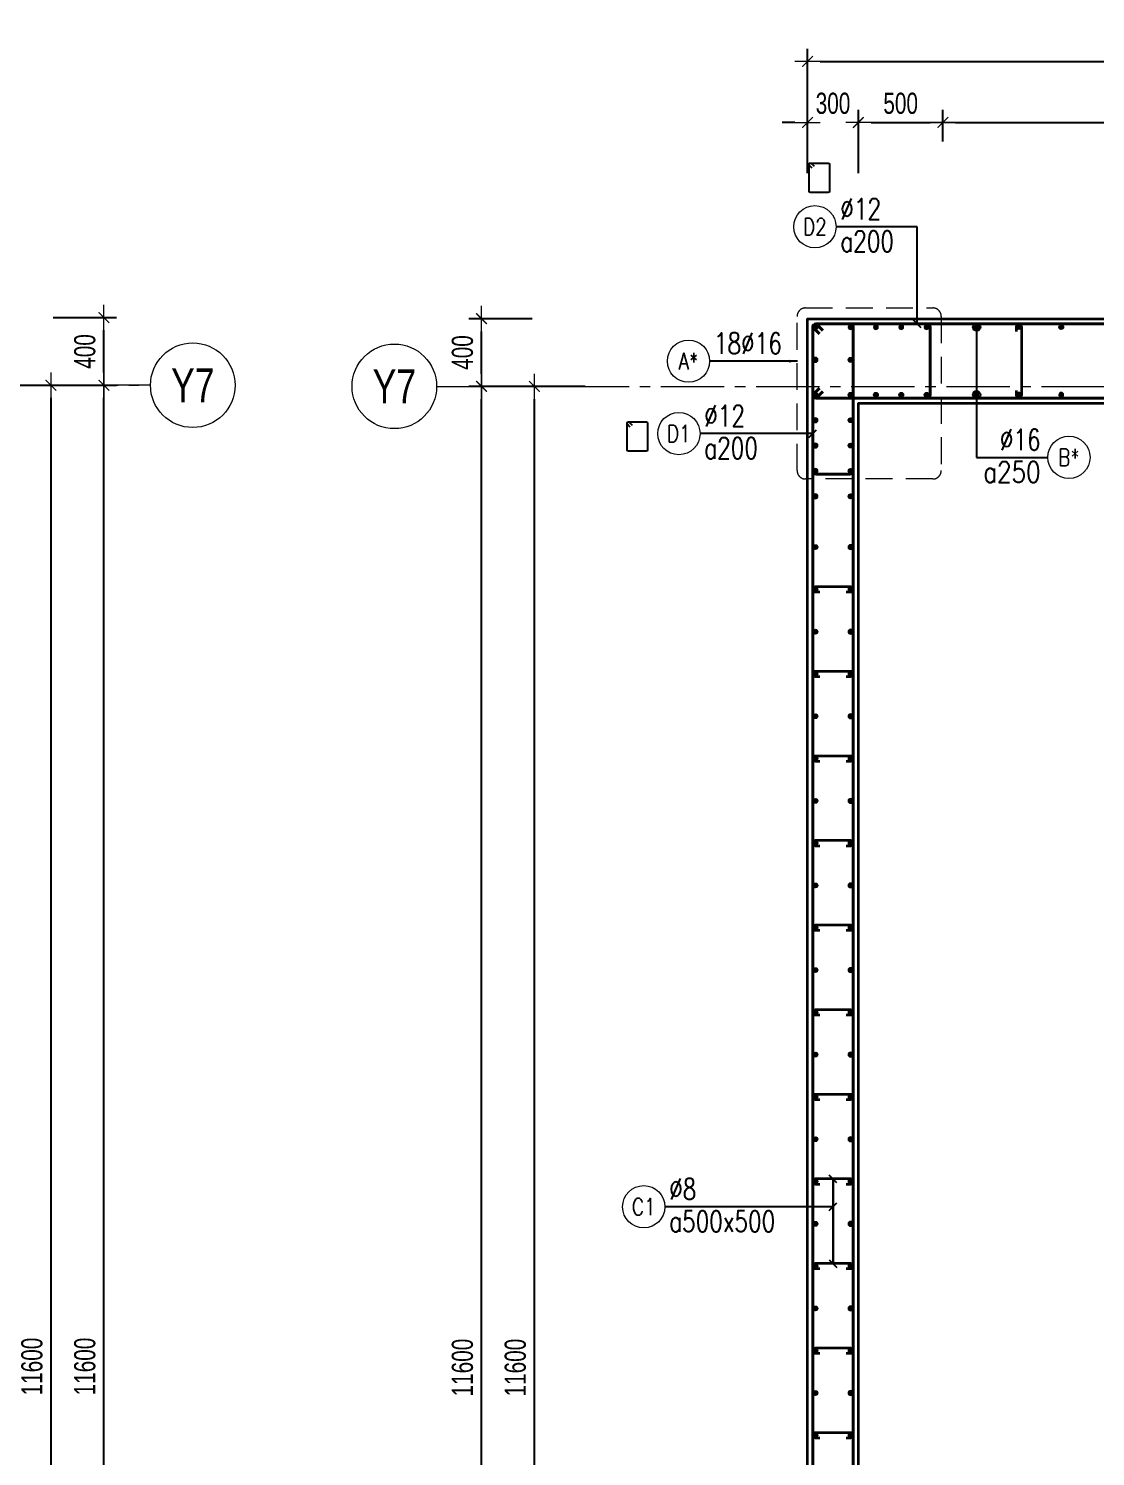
# Model space of a CAD drawing. Header units: millimetres. Extents: x 931337 to 1117500, y 19732 to 157199.
# Drawn here: x 1008097 to 1014403, y 141731 to 150171 of the extents above; entities that cross this region are included whole.
import ezdxf
from ezdxf.enums import TextEntityAlignment as Align

# ---------------------------------------------------------------- set-up
doc = ezdxf.new("R2010")
doc.units = ezdxf.units.MM
doc.header["$MEASUREMENT"] = 0
doc.linetypes.add('HIDDEN2', pattern=[4.7625, 3.175, -1.5875])
doc.linetypes.add('OF_Grid_1$0$CENTER2', pattern=[1.125, 0.75, -0.125, 0.125, -0.125])
doc.layers.get('0').update_dxf_attribs({"lineweight": 20})
doc.layers.get('Defpoints').update_dxf_attribs({"color": 151, "lineweight": 9})
for name, color, linetype, lineweight in [('KC-LEADER', 153, 'Continuous', 18), ('KC-THEP', 6, 'Continuous', 40), ('NDC_S_DIM', 1, 'Continuous', 15), ('NDC_S_HIDDEN', 8, 'HIDDEN2', 13), ('NDC_S_LEADER', 1, 'Continuous', 15), ('NDC_S_REBAR', 4, 'Continuous', 35), ('NDC_S_STIRRUP', 4, 'Continuous', 40), ('NDC_S_VN TEXT', 7, 'Continuous', 20), ('NDC_S_WALL', 6, 'Continuous', 35), ('OF_Grid_1$0$NDC_S_AXIS', 5, 'OF_Grid_1$0$CENTER2', 13), ('OF_Grid_1$0$NDC_S_SYMBOL', 1, 'Continuous', 15), ('OF_Grid_1$0$NDC_S_TEXT SYMBOL', 7, 'Continuous', 20)]:
    doc.layers.add(name, color=color, linetype=linetype, lineweight=lineweight)
doc.layers.add('Ligature', color=1, linetype='Continuous')
doc.styles.add('NDC_ARIAL', font='arial.ttf', dxfattribs={"width": 0.85})
doc.styles.add('NDC_DIM', font='', dxfattribs={"width": 0.75})
doc.styles.add('NDC_EN TXT', font='romans.shx', dxfattribs={"width": 0.8})
doc.styles.add('OF_Grid_1$0$NDC_ANNO', font='', dxfattribs={"width": 0.8})
doc.styles.get('NDC_DIM').set_extended_font_data('Dotum')
doc.styles.get('OF_Grid_1$0$NDC_ANNO').set_extended_font_data('Dotum')
doc.dimstyles.new('NDC_1-50', dxfattribs={"dimscale": 50, "dimtxt": 2.5, "dimasz": 1, "dimexe": 1.5, "dimexo": 0, "dimgap": 0.8, "dimtad": 1, "dimdec": 0, "dimdsep": 46, "dimtxsty": 'NDC_ARIAL', "dimblk": 'DIMMARK', "dimcen": 49999.938995, "dimdle": 1.5, "dimclrd": 1, "dimclre": 1, "dimclrt": 3, "dimadec": 0, "dimazin": 0, "dimtfac": 1, "dimtdec": 0, "dimtix": 1, "dimtmove": 2, "dimatfit": 3, "dimfxl": 1, "dimarcsym": 0})
doc.dimstyles.new('NDC_dim_30', dxfattribs={"dimscale": 30, "dimtxt": 2.5, "dimasz": 1.5, "dimexe": 1.5, "dimexo": 2.5, "dimgap": 1, "dimtad": 1, "dimdec": 0, "dimzin": 0, "dimdsep": 46, "dimtxsty": 'NDC_DIM', "dimblk": 'DIMMARK', "dimcen": 0.09, "dimdle": 1.2, "dimclrd": 1, "dimclre": 1, "dimclrt": 3, "dimadec": 0, "dimazin": 0, "dimtfac": 1, "dimtdec": 0, "dimtix": 1, "dimtofl": 0, "dimtmove": 0, "dimatfit": 3, "dimfxl": 6, "dimfxlon": 1, "dimtolj": 1, "dimtzin": 0, "dimarcsym": 0})
doc.dimstyles.new('NDC_dim_50', dxfattribs={"dimscale": 50, "dimtxt": 2.5, "dimasz": 1.5, "dimexe": 1.5, "dimexo": 2.5, "dimgap": 1, "dimtad": 1, "dimdec": 0, "dimzin": 0, "dimdsep": 46, "dimtxsty": 'NDC_DIM', "dimblk": 'DIMMARK', "dimcen": 0.09, "dimdle": 1.2, "dimclrd": 1, "dimclre": 1, "dimclrt": 3, "dimadec": 0, "dimazin": 0, "dimtfac": 1, "dimtdec": 0, "dimtix": 1, "dimtofl": 0, "dimtmove": 0, "dimatfit": 3, "dimfxl": 6, "dimfxlon": 1, "dimtolj": 1, "dimtzin": 0, "dimarcsym": 0})

# ---------------------------------------------------------------- blocks, each defined once
blk = doc.blocks.new('DIMMARK')
at = {"layer": 'NDC_S_DIM', "color": 1}
blk.add_line((-1.5, 0), (1, 0), dxfattribs=at)
at = {"layer": 'NDC_S_DIM', "color": 2, "const_width": 0.1}
blk.add_lwpolyline([(-0.42, -0.42), (0.42, 0.42)], dxfattribs=at)
blk = doc.blocks.new('*D181')
at = {"layer": 'Defpoints', "color": 0, "transparency": 16777216}
for p in [(1006390.1, 148062.1), (1008230.1, 148062.1), (1006280.7, 136462.1)]:
    blk.add_point(p, dxfattribs=at)
at = {"layer": 'NDC_S_DIM', "color": 1, "lineweight": -2, "transparency": 16777216}
for p, q in [((1007930.1, 148062.1), (1008305.1, 148062.1)), ((1008230.1, 136537.1), (1008230.1, 147987.1)), ((1007930.1, 136462.1), (1008305.1, 136462.1))]:
    blk.add_line(p, q, dxfattribs=at)
at = {"layer": 'NDC_S_DIM', "color": 1, "lineweight": -2, "transparency": 16777216, "xscale": 75, "yscale": 75, "zscale": 75}
for p, rotation in [((1008230.1, 148062.1), 90), ((1008230.1, 136462.1), 270)]:
    blk.add_blockref('DIMMARK', p, dxfattribs=dict(at, rotation=rotation))
at = {"layer": 'NDC_S_DIM', "color": 3, "transparency": 16777216, "insert": (1008117.5, 142262.1), "char_height": 125, "attachment_point": 5, "rotation": 90, "style": 'NDC_DIM'}
blk.add_mtext('\\A1;11600', dxfattribs=at)
blk = doc.blocks.new('*D183')
at = {"layer": 'Defpoints', "color": 0, "ltscale": 200, "transparency": 16777216}
for p in [(1006905.5, 148062.1), (1008542.7, 148062.1), (1006905.4, 136462.3)]:
    blk.add_point(p, dxfattribs=at)
at = {"layer": 'NDC_S_DIM', "color": 1, "lineweight": -2, "ltscale": 200, "transparency": 16777216}
for p, q in [((1008242.7, 148062.1), (1008617.7, 148062.1)), ((1008542.7, 136537.3), (1008542.7, 147987.1)), ((1008242.7, 136462.3), (1008617.7, 136462.3))]:
    blk.add_line(p, q, dxfattribs=at)
at = {"layer": 'NDC_S_DIM', "color": 1, "lineweight": -2, "ltscale": 200, "transparency": 16777216, "xscale": 75, "yscale": 75, "zscale": 75}
for p, rotation in [((1008542.7, 148062.1), 90), ((1008542.7, 136462.3), 270)]:
    blk.add_blockref('DIMMARK', p, dxfattribs=dict(at, rotation=rotation))
at = {"layer": 'NDC_S_DIM', "color": 3, "ltscale": 200, "transparency": 16777216, "insert": (1008430.1, 142262.2), "char_height": 125, "attachment_point": 5, "rotation": 90, "style": 'NDC_DIM'}
blk.add_mtext('\\A1;11600', dxfattribs=at)
blk = doc.blocks.new('*D184')
at = {"layer": 'Defpoints', "color": 0, "ltscale": 200, "transparency": 16777216}
for p in [(1007019.4, 148462.1), (1008542.7, 148462.1), (1006905.5, 148062.1)]:
    blk.add_point(p, dxfattribs=at)
at = {"layer": 'NDC_S_DIM', "color": 1, "lineweight": -2, "ltscale": 200, "transparency": 16777216}
for p, q in [((1008242.7, 148462.1), (1008617.7, 148462.1)), ((1008542.7, 148137.1), (1008542.7, 148387.1)), ((1008242.7, 148062.1), (1008617.7, 148062.1))]:
    blk.add_line(p, q, dxfattribs=at)
at = {"layer": 'NDC_S_DIM', "color": 1, "lineweight": -2, "ltscale": 200, "transparency": 16777216, "xscale": 75, "yscale": 75, "zscale": 75}
for p, rotation in [((1008542.7, 148462.1), 90), ((1008542.7, 148062.1), 270)]:
    blk.add_blockref('DIMMARK', p, dxfattribs=dict(at, rotation=rotation))
at = {"layer": 'NDC_S_DIM', "color": 3, "ltscale": 200, "transparency": 16777216, "insert": (1008430.1, 148262.1), "char_height": 125, "attachment_point": 5, "rotation": 90, "style": 'NDC_DIM'}
blk.add_mtext('\\A1;400', dxfattribs=at)
blk = doc.blocks.new('*U88')
at = {"layer": 'OF_Grid_1$0$NDC_S_SYMBOL'}
blk.add_line((-5, 0), (-9, 0), dxfattribs=at)
blk.add_circle((0, 0), 5, dxfattribs=at)
at = {"layer": 'OF_Grid_1$0$NDC_S_TEXT SYMBOL', "color": 7, "style": 'OF_Grid_1$0$NDC_ANNO', "width": 0.8}
blk.add_attdef('GRID', text='', height=4, rotation=90, dxfattribs=at).set_placement((0, 0), align=Align.MIDDLE)
blk = doc.blocks.new('THEP')
at = {"layer": 'KC-LEADER', "color": 6}
blk.add_circle((0, 0), 14, dxfattribs=at)
at = {"layer": 'KC-THEP'}
for p, q in [((-14, 0), (14, 0)), ((9.9, 9.9), (-9.9, -9.9)), ((-9.9, 9.9), (9.9, -9.9)), ((0, 14), (0, -14))]:
    blk.add_line(p, q, dxfattribs=at)
blk = doc.blocks.new('*U205')
at = {"layer": 'KC-THEP', "rotation": 99.6685644363809}
blk.add_blockref('THEP', (-50, 223.5), dxfattribs=at)
at = {"layer": 'KC-THEP', "xscale": -1, "rotation": 80.33143556361907}
blk.add_blockref('THEP', (-50, 16.5), dxfattribs=at)
blk = doc.blocks.new('*U206')
at = {"layer": 'NDC_S_HIDDEN', "color": 0, "linetype": 'ByBlock', "lineweight": -2, "transparency": 16777216, "rotation": 90}
for p in [(-151449.4, 72919.4), (-151449.4, 72669.4), (-151449.4, 72419.4), (-151449.4, 72169.4), (-151449.4, 71919.4), (-151449.4, 71669.4), (-151449.4, 71419.4), (-151449.4, 71169.4), (-151449.4, 70919.4), (-151449.4, 70669.4), (-151449.4, 70419.4), (-151449.4, 70169.4), (-151449.4, 69919.4), (-151449.4, 69669.4), (-151449.4, 69419.4), (-151449.4, 69169.4), (-151449.4, 68919.4), (-151449.4, 68669.4), (-151449.4, 68419.4), (-151449.4, 68169.4), (-151449.4, 67919.4), (-151449.4, 67669.4)]:
    blk.add_blockref('*U205', p, dxfattribs=at)
blk = doc.blocks.new('*U12')
blk.add_circle((-2.5, 0), 2.5)
at = {"layer": 'NDC_S_VN TEXT', "color": 3, "style": 'NDC_EN TXT', "width": 0.75}
for tag, p in [('DK1', (0.5, 0.85)), ('KC1', (0.5, -2.97))]:
    blk.add_attdef(tag, p, '', height=2.5, dxfattribs=at)
at = {"layer": 'NDC_S_VN TEXT', "color": 7, "style": 'NDC_EN TXT', "width": 0.8}
blk.add_attdef('SH2', text='', height=2, dxfattribs=at).set_placement((-2.5, 0), align=Align.MIDDLE)
blk = doc.blocks.new('*U10')
blk.add_circle((2.5, 0), 2.5)
at = {"layer": 'NDC_S_VN TEXT', "color": 3, "style": 'NDC_EN TXT'}
for tag, width, p in [('DK2', 0.75, (-0.85, 0.85)), ('KC2', 0.8, (-0.85, -2.97))]:
    blk.add_attdef(tag, text='', height=2.5, dxfattribs=dict(at, width=width)).set_placement(p, align=Align.RIGHT)
at = {"layer": 'NDC_S_VN TEXT', "color": 7, "style": 'NDC_EN TXT', "width": 0.8}
blk.add_attdef('SH3', text='', height=2, dxfattribs=at).set_placement((2.5, 0), align=Align.MIDDLE)
blk = doc.blocks.new('*U11')
blk.add_circle((-2.5, 0), 2.5)
at = {"layer": 'NDC_S_VN TEXT', "color": 3, "style": 'NDC_EN TXT', "width": 0.75}
for tag, p in [('DK1', (0.5, 0.85)), ('KC1', (0.5, -2.97))]:
    blk.add_attdef(tag, p, '', height=2.5, dxfattribs=at)
at = {"layer": 'NDC_S_VN TEXT', "color": 7, "style": 'NDC_EN TXT', "width": 0.8}
blk.add_attdef('SH2', text='', height=2, dxfattribs=at).set_placement((-2.5, 0), align=Align.MIDDLE)
blk = doc.blocks.new('*U13')
blk.add_circle((-2.5, 0), 2.5)
at = {"layer": 'NDC_S_VN TEXT', "color": 3, "style": 'NDC_EN TXT', "width": 0.75}
blk.add_attdef('DK1', (0.5, 0.85), '', height=2.5, dxfattribs=at)
at = {"layer": 'NDC_S_VN TEXT', "color": 7, "style": 'NDC_EN TXT', "width": 0.8}
blk.add_attdef('SH2', text='', height=2, dxfattribs=at).set_placement((-2.5, 0), align=Align.MIDDLE)
blk = doc.blocks.new('*D222')
at = {"layer": 'Defpoints', "color": 0, "transparency": 16777216}
for p in [(1013001.6, 149615.7), (1012701.6, 148455.8), (1013001.6, 147955.8)]:
    blk.add_point(p, dxfattribs=at)
at = {"layer": 'NDC_S_DIM', "color": 1, "lineweight": -2, "transparency": 16777216}
for p, q in [((1012701.6, 149315.7), (1012701.6, 149690.7)), ((1013001.6, 149315.7), (1013001.6, 149690.7)), ((1012626.6, 149615.7), (1012551.6, 149615.7)), ((1013076.6, 149615.7), (1013151.6, 149615.7))]:
    blk.add_line(p, q, dxfattribs=at)
at = {"layer": 'NDC_S_DIM', "color": 1, "lineweight": -2, "transparency": 16777216, "xscale": 75, "yscale": 75, "zscale": 75}
blk.add_blockref('DIMMARK', (1012701.6, 149615.7), dxfattribs=at)
at = {"layer": 'NDC_S_DIM', "color": 1, "lineweight": -2, "transparency": 16777216, "xscale": 75, "yscale": 75, "zscale": 75, "rotation": 180}
blk.add_blockref('DIMMARK', (1013001.6, 149615.7), dxfattribs=at)
at = {"layer": 'NDC_S_DIM', "color": 3, "transparency": 16777216, "insert": (1012851.6, 149728.3), "char_height": 125, "attachment_point": 5, "style": 'NDC_DIM'}
blk.add_mtext('\\A1;300', dxfattribs=at)
blk = doc.blocks.new('*D223')
at = {"layer": 'Defpoints', "color": 0, "transparency": 16777216}
for p in [(1013501.4, 149615.7), (1013501.4, 149379), (1013001.6, 147955.8)]:
    blk.add_point(p, dxfattribs=at)
at = {"layer": 'NDC_S_DIM', "color": 1, "lineweight": -2, "transparency": 16777216}
for p, q in [((1013001.6, 149315.7), (1013001.6, 149690.7)), ((1013501.4, 149504), (1013501.4, 149690.7)), ((1013076.6, 149615.7), (1013426.4, 149615.7))]:
    blk.add_line(p, q, dxfattribs=at)
at = {"layer": 'NDC_S_DIM', "color": 1, "lineweight": -2, "transparency": 16777216, "xscale": 75, "yscale": 75, "zscale": 75, "rotation": 180}
blk.add_blockref('DIMMARK', (1013001.6, 149615.7), dxfattribs=at)
at = {"layer": 'NDC_S_DIM', "color": 1, "lineweight": -2, "transparency": 16777216, "xscale": 75, "yscale": 75, "zscale": 75}
blk.add_blockref('DIMMARK', (1013501.4, 149615.7), dxfattribs=at)
at = {"layer": 'NDC_S_DIM', "color": 3, "transparency": 16777216, "insert": (1013251.5, 149728.3), "char_height": 125, "attachment_point": 5, "style": 'NDC_DIM'}
blk.add_mtext('\\A1;500', dxfattribs=at)
blk = doc.blocks.new('*D224')
at = {"layer": 'Defpoints', "color": 0, "transparency": 16777216}
for p in [(1015701.6, 149615.7), (1013501.4, 149379), (1015701.6, 147955.8)]:
    blk.add_point(p, dxfattribs=at)
at = {"layer": 'NDC_S_DIM', "color": 1, "lineweight": -2, "transparency": 16777216}
for p, q in [((1013501.4, 149504), (1013501.4, 149690.7)), ((1015701.6, 149315.7), (1015701.6, 149690.7)), ((1013576.4, 149615.7), (1015626.6, 149615.7))]:
    blk.add_line(p, q, dxfattribs=at)
at = {"layer": 'NDC_S_DIM', "color": 1, "lineweight": -2, "transparency": 16777216, "xscale": 75, "yscale": 75, "zscale": 75, "rotation": 180}
blk.add_blockref('DIMMARK', (1013501.4, 149615.7), dxfattribs=at)
at = {"layer": 'NDC_S_DIM', "color": 1, "lineweight": -2, "transparency": 16777216, "xscale": 75, "yscale": 75, "zscale": 75}
blk.add_blockref('DIMMARK', (1015701.6, 149615.7), dxfattribs=at)
at = {"layer": 'NDC_S_DIM', "color": 3, "transparency": 16777216, "insert": (1014601.5, 149728.3), "char_height": 125, "attachment_point": 5, "style": 'NDC_DIM'}
blk.add_mtext('\\A1;2200', dxfattribs=at)
blk = doc.blocks.new('*D229')
at = {"layer": 'Defpoints', "color": 0, "transparency": 16777216}
for p in [(1019001.6, 149976.1), (1012701.6, 148455.8), (1019001.6, 148455.8)]:
    blk.add_point(p, dxfattribs=at)
at = {"layer": 'NDC_S_DIM', "color": 1, "lineweight": -2, "transparency": 16777216}
for p, q in [((1012701.6, 149676.1), (1012701.6, 150051.1)), ((1019001.6, 149676.1), (1019001.6, 150051.1)), ((1012776.6, 149976.1), (1018926.6, 149976.1))]:
    blk.add_line(p, q, dxfattribs=at)
at = {"layer": 'NDC_S_DIM', "color": 1, "lineweight": -2, "transparency": 16777216, "xscale": 75, "yscale": 75, "zscale": 75, "rotation": 180}
blk.add_blockref('DIMMARK', (1012701.6, 149976.1), dxfattribs=at)
at = {"layer": 'NDC_S_DIM', "color": 1, "lineweight": -2, "transparency": 16777216, "xscale": 75, "yscale": 75, "zscale": 75}
blk.add_blockref('DIMMARK', (1019001.6, 149976.1), dxfattribs=at)
at = {"layer": 'NDC_S_DIM', "color": 3, "transparency": 16777216, "insert": (1015851.6, 150088.6), "char_height": 125, "attachment_point": 5, "style": 'NDC_DIM'}
blk.add_mtext('\\A1;6300', dxfattribs=at)
blk = doc.blocks.new('*D230')
at = {"layer": 'Defpoints', "color": 0, "transparency": 16777216}
for p in [(1011087, 148055.8), (1013330.9, 148055.8), (1013440.2, 136455.8)]:
    blk.add_point(p, dxfattribs=at)
at = {"layer": 'NDC_S_DIM', "color": 1, "lineweight": -2, "transparency": 16777216}
for p, q in [((1011387, 148055.8), (1011012, 148055.8)), ((1011087, 136530.8), (1011087, 147980.8)), ((1011387, 136455.8), (1011012, 136455.8))]:
    blk.add_line(p, q, dxfattribs=at)
at = {"layer": 'NDC_S_DIM', "color": 1, "lineweight": -2, "transparency": 16777216, "xscale": 75, "yscale": 75, "zscale": 75}
for p, rotation in [((1011087, 148055.8), 90), ((1011087, 136455.8), 270)]:
    blk.add_blockref('DIMMARK', p, dxfattribs=dict(at, rotation=rotation))
at = {"layer": 'NDC_S_DIM', "color": 3, "transparency": 16777216, "insert": (1010974.4, 142255.8), "char_height": 125, "attachment_point": 5, "rotation": 90, "style": 'NDC_DIM'}
blk.add_mtext('\\A1;11600', dxfattribs=at)
blk = doc.blocks.new('*U86')
at = {"layer": 'OF_Grid_1$0$NDC_S_SYMBOL'}
blk.add_line((5, 0), (9, 0), dxfattribs=at)
blk.add_circle((0, 0), 5, dxfattribs=at)
at = {"layer": 'OF_Grid_1$0$NDC_S_TEXT SYMBOL', "color": 7, "style": 'OF_Grid_1$0$NDC_ANNO', "width": 0.8}
blk.add_attdef('GRID', text='', height=4, rotation=270, dxfattribs=at).set_placement((0, 0), align=Align.MIDDLE)
blk = doc.blocks.new('*D208')
at = {"layer": 'Defpoints', "color": 0, "ltscale": 200, "transparency": 16777216}
for p in [(1010774.4, 148055.8), (1012815.5, 148055.8), (1012815.6, 136456)]:
    blk.add_point(p, dxfattribs=at)
at = {"layer": 'NDC_S_DIM', "color": 1, "lineweight": -2, "ltscale": 200, "transparency": 16777216}
for p, q in [((1011074.4, 148055.8), (1010699.4, 148055.8)), ((1010774.4, 136531), (1010774.4, 147980.8)), ((1011074.4, 136456), (1010699.4, 136456))]:
    blk.add_line(p, q, dxfattribs=at)
at = {"layer": 'NDC_S_DIM', "color": 1, "lineweight": -2, "ltscale": 200, "transparency": 16777216, "xscale": 75, "yscale": 75, "zscale": 75}
for p, rotation in [((1010774.4, 148055.8), 90), ((1010774.4, 136456), 270)]:
    blk.add_blockref('DIMMARK', p, dxfattribs=dict(at, rotation=rotation))
at = {"layer": 'NDC_S_DIM', "color": 3, "ltscale": 200, "transparency": 16777216, "insert": (1010661.8, 142255.9), "char_height": 125, "attachment_point": 5, "rotation": 90, "style": 'NDC_DIM'}
blk.add_mtext('\\A1;11600', dxfattribs=at)
blk = doc.blocks.new('*D209')
at = {"layer": 'Defpoints', "color": 0, "ltscale": 200, "transparency": 16777216}
for p in [(1010774.4, 148455.8), (1012701.6, 148455.8), (1012815.5, 148055.8)]:
    blk.add_point(p, dxfattribs=at)
at = {"layer": 'NDC_S_DIM', "color": 1, "lineweight": -2, "ltscale": 200, "transparency": 16777216}
for p, q in [((1011074.4, 148455.8), (1010699.4, 148455.8)), ((1010774.4, 148130.8), (1010774.4, 148380.8)), ((1011074.4, 148055.8), (1010699.4, 148055.8))]:
    blk.add_line(p, q, dxfattribs=at)
at = {"layer": 'NDC_S_DIM', "color": 1, "lineweight": -2, "ltscale": 200, "transparency": 16777216, "xscale": 75, "yscale": 75, "zscale": 75}
for p, rotation in [((1010774.4, 148455.8), 90), ((1010774.4, 148055.8), 270)]:
    blk.add_blockref('DIMMARK', p, dxfattribs=dict(at, rotation=rotation))
at = {"layer": 'NDC_S_DIM', "color": 3, "ltscale": 200, "transparency": 16777216, "insert": (1010661.8, 148255.8), "char_height": 125, "attachment_point": 5, "rotation": 90, "style": 'NDC_DIM'}
blk.add_mtext('\\A1;400', dxfattribs=at)

msp = doc.modelspace()

# ---------------------------------------------------------------- linework, layer by layer
at = {"layer": 'Ligature'}
for points in [[(1012728.39, 149345.596), (1012712.424, 149361.562, -0.66817864), (1012718.198, 149375.5), (1012822.826, 149375.5, -0.41421356), (1012830.991, 149367.335), (1012830.991, 149210.228, -0.41421356), (1012822.826, 149202.063), (1012718.197, 149202.063, -0.41421356), (1012710.033, 149210.228), (1012710.033, 149367.335, -0.66817864), (1012723.971, 149373.109), (1012739.937, 149357.143)], [(1011652.748, 147815.548), (1011636.783, 147831.514, -0.66817864), (1011642.556, 147845.452), (1011747.185, 147845.452, -0.41421356), (1011755.35, 147837.287), (1011755.35, 147680.179, -0.41421356), (1011747.185, 147672.015), (1011642.556, 147672.015, -0.41421356), (1011634.391, 147680.179), (1011634.391, 147837.287, -0.66817864), (1011648.329, 147843.06), (1011664.295, 147827.095)]]:
    msp.add_lwpolyline(points, format="xyb", dxfattribs=at)
at = {"layer": 'NDC_S_HIDDEN', "ltscale": 50}
msp.add_lwpolyline([(1012689.24, 148519.151), (1013441.45, 148519.151, -0.41421356), (1013491.45, 148469.151), (1013491.45, 147558.206, -0.41421356), (1013441.45, 147508.206), (1012689.24, 147508.206, -0.41421356), (1012639.24, 147558.206), (1012639.24, 148469.151, -0.41421356)], format="xyb", close=True, dxfattribs=at)
at = {"layer": 'NDC_S_LEADER'}
msp.add_line((1012701.61, 147305.75), (1012701.61, 148455.75), dxfattribs=at)
at = {"layer": 'NDC_S_REBAR'}
for points in [[(1013935.406, 148380.75), (1013935.406, 148405.75, -1), (1013965.406, 148405.75), (1013965.406, 148005.75, -1), (1013935.406, 148005.75), (1013935.406, 148030.75)], [(1012930.122, 146840.75), (1012955.122, 146840.75, 1), (1012955.122, 146870.75), (1012748.098, 146870.75, 1), (1012748.098, 146840.75), (1012773.098, 146840.75)], [(1012930.122, 146340.75), (1012955.122, 146340.75, 1), (1012955.122, 146370.75), (1012748.098, 146370.75, 1), (1012748.098, 146340.75), (1012773.098, 146340.75)], [(1012930.122, 145840.75), (1012955.122, 145840.75, 1), (1012955.122, 145870.75), (1012748.098, 145870.75, 1), (1012748.098, 145840.75), (1012773.098, 145840.75)], [(1012930.122, 145340.75), (1012955.122, 145340.75, 1), (1012955.122, 145370.75), (1012748.098, 145370.75, 1), (1012748.098, 145340.75), (1012773.098, 145340.75)], [(1012930.122, 144840.75), (1012955.122, 144840.75, 1), (1012955.122, 144870.75), (1012748.098, 144870.75, 1), (1012748.098, 144840.75), (1012773.098, 144840.75)], [(1012930.122, 144340.75), (1012955.122, 144340.75, 1), (1012955.122, 144370.75), (1012748.098, 144370.75, 1), (1012748.098, 144340.75), (1012773.098, 144340.75)], [(1012930.122, 143840.75), (1012955.122, 143840.75, 1), (1012955.122, 143870.75), (1012748.098, 143870.75, 1), (1012748.098, 143840.75), (1012773.098, 143840.75)], [(1012930.122, 143340.75), (1012955.122, 143340.75, 1), (1012955.122, 143370.75), (1012748.098, 143370.75, 1), (1012748.098, 143340.75), (1012773.098, 143340.75)], [(1012930.122, 142840.75), (1012955.122, 142840.75, 1), (1012955.122, 142870.75), (1012748.098, 142870.75, 1), (1012748.098, 142840.75), (1012773.098, 142840.75)], [(1012930.122, 142340.75), (1012955.122, 142340.75, 1), (1012955.122, 142370.75), (1012748.098, 142370.75, 1), (1012748.098, 142340.75), (1012773.098, 142340.75)], [(1012930.122, 141840.75), (1012955.122, 141840.75, 1), (1012955.122, 141870.75), (1012748.098, 141870.75, 1), (1012748.098, 141840.75), (1012773.098, 141840.75)]]:
    msp.add_lwpolyline(points, format="xyb", dxfattribs=at)
at = {"layer": 'NDC_S_STIRRUP'}
for points in [[(1018911.61, 148025.75), (1018951.61, 147985.75, 0.41421356), (1018971.61, 148005.75), (1018971.61, 148405.75, 0.41421356), (1018951.61, 148425.75), (1012751.61, 148425.75, 0.41421356), (1012731.61, 148405.75), (1012731.61, 148005.75, 0.41421356), (1012751.61, 147985.75), (1018951.61, 147985.75, 0.41421356), (1018971.61, 148005.75), (1018931.61, 148045.75)], [(1012791.61, 148025.75), (1012751.61, 147985.75, -0.41421356), (1012731.61, 148005.75), (1012731.61, 148405.75, -0.41421356), (1012751.61, 148425.75), (1013405.122, 148425.75, -0.41421356), (1013425.122, 148405.75), (1013425.122, 148005.75, -0.41421356), (1013405.122, 147985.75), (1012751.61, 147985.75, -0.41421356), (1012731.61, 148005.75), (1012771.61, 148045.75)], [(1012771.61, 136145.75), (1012731.61, 136105.75, 0.41421356), (1012751.61, 136085.75), (1012951.61, 136085.75, 0.41421356), (1012971.61, 136105.75), (1012971.61, 148405.75, 0.41421356), (1012951.61, 148425.75), (1012751.61, 148425.75, 0.41421356), (1012731.61, 148405.75), (1012731.61, 136105.75, 0.41421356), (1012751.61, 136085.75), (1012791.61, 136125.75)], [(1012771.61, 148365.75), (1012731.61, 148405.75, -0.41421356), (1012751.61, 148425.75), (1012951.61, 148425.75, -0.41421356), (1012971.61, 148405.75), (1012971.61, 147557.139, -0.41421356), (1012951.61, 147537.139), (1012751.61, 147537.139, -0.41421356), (1012731.61, 147557.139), (1012731.61, 148405.75, -0.41421356), (1012751.61, 148425.75), (1012791.61, 148385.75)]]:
    msp.add_lwpolyline(points, format="xyb", dxfattribs=at)
at = {"layer": 'NDC_S_WALL'}
for points in [[(1012701.61, 136055.75), (1012701.61, 148455.75), (1019001.61, 148455.75), (1019001.61, 136055.75)], [(1015701.61, 136555.75), (1013001.61, 136555.75), (1013001.61, 147955.75), (1015701.61, 147955.75)]]:
    msp.add_lwpolyline(points, close=True, dxfattribs=at)
at = {"layer": 'OF_Grid_1$0$NDC_S_AXIS', "ltscale": 500}
for p, q in [((990127.702, 148062.085), (1008748.29, 148062.085)), ((1010709.127, 148055.75), (1020730.515, 148055.75))]:
    msp.add_line(p, q, dxfattribs=at)

# ---------------------------------------------------------------- block references
at = {"layer": 'KC-THEP'}
for p, rotation in [((1012748.098, 148405.75), 189.6685644363809), ((1013700.406, 148405.75), 189.6685644363809), ((1013950.406, 148405.75), 189.6685644363809), ((1014200.406, 148405.75), 189.6685644363809), ((1012955.122, 148212.524), 9.66856443638095), ((1012955.122, 148005.75), 9.66856443638095), ((1013105.122, 148005.75), 9.66856443638095), ((1013255.122, 148005.75), 9.66856443638095), ((1013405.122, 148005.75), 9.66856443638095), ((1012955.122, 147855.75), 9.66856443638095), ((1012955.122, 147705.75), 9.66856443638095), ((1012955.122, 147555.75), 9.66856443638095), ((1012955.122, 147405.75), 9.66856443638095)]:
    msp.add_blockref('THEP', p, dxfattribs=dict(at, rotation=rotation))
at = {"layer": 'KC-THEP', "xscale": -1}
for p, rotation in [((1012955.122, 148405.75), 170.331435563619), ((1013105.122, 148405.75), 170.331435563619), ((1013255.122, 148405.75), 170.331435563619), ((1013405.122, 148405.75), 170.331435563619), ((1012748.098, 148212.524), 350.3314355636191), ((1012748.098, 148005.75), 350.3314355636191), ((1013700.406, 148005.75), 350.3314355636191), ((1013950.406, 148005.75), 350.3314355636191), ((1014200.406, 148005.75), 350.3314355636191), ((1012748.098, 147855.75), 350.3314355636191), ((1012748.098, 147705.75), 350.3314355636191), ((1012748.098, 147555.75), 350.3314355636191), ((1012748.098, 147405.75), 350.3314355636191)]:
    msp.add_blockref('THEP', p, dxfattribs=dict(at, rotation=rotation))
at = {"layer": 'NDC_S_HIDDEN', "xscale": -1}
msp.add_blockref('*U206', (861282.171, 74236.303), dxfattribs=at)
at = {"layer": 'NDC_S_VN TEXT', "xscale": 50, "yscale": 50, "zscale": 50}
for name, p, values in [('*U11', (1012869.659, 148998.964), {'SH2': 'D2', 'DK1': '%%C12', 'KC1': 'a200'}), ('*U13', (1012122.621, 148204.687), {'SH2': 'A*', 'DK1': '18%%C16'}), ('*U11', (1012065.673, 147776.549), {'SH2': 'D1', 'DK1': '%%C12', 'KC1': 'a200'}), ('*U10', (1014121.018, 147636.038), {'SH3': 'B*', 'DK2': '%%C16', 'KC2': 'a250'}), ('*U12', (1011858.296, 143206.388), {'SH2': 'C1', 'DK1': '%%c8', 'KC1': 'a500x500'})]:
    msp.add_blockref(name, p, dxfattribs=at).add_auto_attribs(values)
at = {"layer": 'OF_Grid_1$0$NDC_S_AXIS'}
ref = msp.add_blockref('*U88', (1009067.731, 148062.339), dxfattribs=dict(at, xscale=50, yscale=50, zscale=50))
ref.add_attrib('GRID', 'Y7', dxfattribs={"layer": 'OF_Grid_1$0$NDC_S_TEXT SYMBOL', "color": 7, "height": 200, "style": 'OF_Grid_1$0$NDC_ANNO', "width": 0.8}).set_placement((1009067.731, 148062.339), align=Align.MIDDLE)
ref = msp.add_blockref('*U86', (1010259.127, 148055.75), dxfattribs=dict(at, xscale=50, yscale=50, zscale=50))
ref.add_attrib('GRID', 'Y7', dxfattribs={"layer": 'OF_Grid_1$0$NDC_S_TEXT SYMBOL', "color": 7, "height": 200, "style": 'OF_Grid_1$0$NDC_ANNO', "width": 0.8}).set_placement((1010259.127, 148055.75), align=Align.MIDDLE)

# ---------------------------------------------------------------- dimensions: what is measured, and where the dimension line sits
at = {"layer": 'NDC_S_DIM'}
for base, p2, picture, middle in [((1019001.61, 149976.055), (1019001.61, 148455.782), '*D229', (1015851.61, 150088.639)), ((1013001.61, 149615.74), (1013001.61, 147955.782), '*D222', (1012851.61, 149728.325))]:
    dim = msp.add_linear_dim(base=base, p1=(1012701.61, 148455.782), p2=p2, dimstyle='NDC_dim_50', dxfattribs=at)
    dim.commit()
    dim.dimension.update_dxf_attribs({"geometry": picture, "text_midpoint": middle})
for base, p1, p2, picture, middle in [((1013501.404, 149615.74), (1013001.61, 147955.782), (1013501.404, 149378.958), '*D223', (1013251.507, 149728.325)), ((1015701.61, 149615.74), (1013501.404, 149378.958), (1015701.61, 147955.782), '*D224', (1014601.507, 149728.325))]:
    dim = msp.add_linear_dim(base=base, p1=p1, p2=p2, dimstyle='NDC_dim_50', override={"dimtmove": 1}, dxfattribs=at)
    dim.commit()
    dim.dimension.update_dxf_attribs({"geometry": picture, "text_midpoint": middle})
at = {"layer": 'NDC_S_DIM', "ltscale": 200}
for base, p1, p2, picture, middle in [((1008542.731, 148462.085), (1006905.498, 148062.085), (1007019.385, 148462.085), '*D184', (1008430.146, 148262.085)), ((1010774.43, 148455.75), (1012815.497, 148055.75), (1012701.61, 148455.75), '*D209', (1010661.845, 148255.75)), ((1008542.731, 148062.085), (1006905.4, 136462.339), (1006905.498, 148062.085), '*D183', (1008430.146, 142262.212)), ((1010774.43, 148055.75), (1012815.595, 136456.004), (1012815.497, 148055.75), '*D208', (1010661.845, 142255.877))]:
    dim = msp.add_linear_dim(base=base, p1=p1, p2=p2, angle=90, dimstyle='NDC_dim_50', override={"dimtmove": 1}, dxfattribs=at)
    dim.commit()
    dim.dimension.update_dxf_attribs({"geometry": picture, "text_midpoint": middle})
at = {"layer": 'NDC_S_DIM'}
for base, p1, p2, picture, middle in [((1008230.135, 148062.085), (1006280.748, 136462.085), (1006390.081, 148062.085), '*D181', (1008117.55, 142262.085)), ((1011087.026, 148055.75), (1013440.247, 136455.75), (1013330.914, 148055.75), '*D230', (1010974.441, 142255.75))]:
    dim = msp.add_linear_dim(base=base, p1=p1, p2=p2, angle=90, dimstyle='NDC_dim_50', override={"dimtmove": 1}, dxfattribs=at)
    dim.commit()
    dim.dimension.update_dxf_attribs({"geometry": picture, "text_midpoint": middle})

# ---------------------------------------------------------------- leaders
at = {"layer": 'NDC_S_LEADER'}
for points, override in [([(1013348.122, 148425.75), (1013348.122, 148998.964), (1012869.659, 148998.964)], {"dimtad": 0, "dimldrblk": 'Oblique'}), ([(1013700.406, 148405.75), (1013700.406, 147635.857), (1014121.018, 147635.857)], {"dimgap": 1, "dimtad": 0, "dimldrblk": 'Origin'}), ([(1013700.406, 148005.75), (1013700.406, 147635.857), (1014121.018, 147635.857)], {"dimgap": 1, "dimtad": 0, "dimldrblk": 'Origin'}), ([(1012731.61, 147776.549), (1012063.598, 147776.549)], {"dimtad": 0, "dimldrblk": 'Oblique'}), ([(1012851.61, 143370.75), (1012851.61, 142870.75)], {"dimtad": 0, "dimldrblk": 'Oblique'}), ([(1012851.61, 142870.75), (1012851.61, 143370.75)], {"dimtad": 0, "dimldrblk": 'Oblique'}), ([(1012851.61, 143206.388), (1011858.296, 143206.388)], {"dimtad": 0, "dimldrblk": 'Oblique'})]:
    msp.add_leader(points, dimstyle='NDC_dim_30', override=override, dxfattribs=at)
msp.add_leader([(1012641.388, 148204.687), (1012122.621, 148204.687)], dimstyle='NDC_1-50', dxfattribs=at)

doc.saveas('drawing.dxf')
